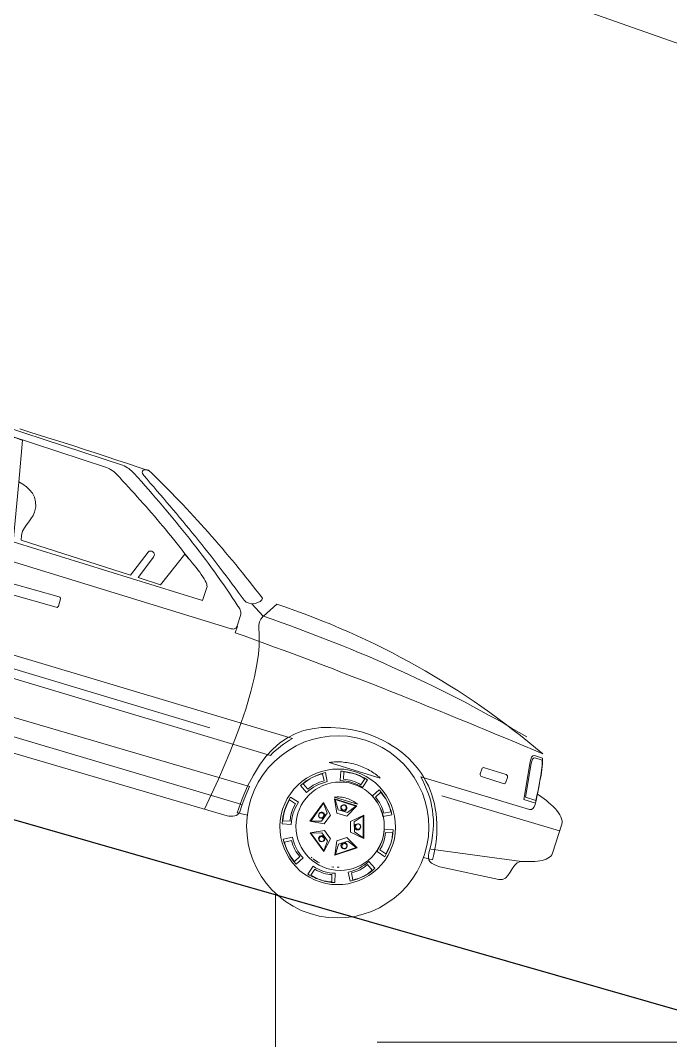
# Model space of a CAD drawing. Header units: centimetres. Extents: x -38353 to 28366, y -42745 to 17597.
# Drawn here: x 774.6 to 1028.7, y -532.1 to -133.4 of the extents above; entities that cross this region are included whole.
import ezdxf

# ---------------------------------------------------------------- set-up
doc = ezdxf.new("R2010")
doc.units = ezdxf.units.CM
doc.header["$LTSCALE"] = 500
for name, color, linetype, lineweight in [('0-1', 250, 'Continuous', 9), ('A-DETL-GENF-2', 250, 'Continuous', 9), ('A-DETL-THIN', 151, 'Continuous', 9), ('A-DETL-WIDE', 214, 'Continuous', 25), ('araba19_dwg-1', 250, 'Continuous', 9)]:
    doc.layers.add(name, color=color, linetype=linetype, lineweight=lineweight)

# ---------------------------------------------------------------- blocks, each defined once
blk = doc.blocks.new('araba19_dwg-V232-C vaziyet')
at = {"layer": '0-1'}
for p, q in [((-723.03, 4771.57), (-675.09, 4774.02)), ((-909.95, 4762), (-817.29, 4766.51)), ((-685.12, 4757.82), (-720.17, 4750.52)), ((-983.45, 4732.78), (-795.57, 4742.39))]:
    blk.add_line(p, q, dxfattribs=at)
at = {"layer": '0-1', "flags": 128}
for points in [[(-926.2, 4851.83), (-921.77, 4851.98), (-917.4, 4852.12), (-912.97, 4852.28), (-908.53, 4852.43), (-904.16, 4852.57), (-899.73, 4852.66), (-895.29, 4852.81), (-890.86, 4852.9), (-886.48, 4852.99), (-882.05, 4853.08), (-877.61, 4853.17), (-873.17, 4853.26)], [(-1012.81, 4797.87), (-822.33, 4805.75), (-821.91, 4805.83), (-821.55, 4805.91), (-821.2, 4806.04), (-820.97, 4806.29), (-820.74, 4806.54), (-820.64, 4806.85), (-820.54, 4807.21), (-820.56, 4807.63), (-820.71, 4812.24), (-820.8, 4812.72), (-821, 4813.13), (-821.19, 4813.48), (-821.45, 4813.83), (-821.77, 4814.17), (-822.08, 4814.46), (-822.45, 4814.74), (-822.82, 4814.96), (-824.44, 4816.21), (-826, 4817.39), (-827.62, 4818.64), (-829.23, 4819.82), (-830.85, 4821), (-832.53, 4822.18), (-834.2, 4823.31), (-835.81, 4824.49), (-837.49, 4825.67), (-839.16, 4826.79), (-840.9, 4827.91), (-842.57, 4829.03), (-844.3, 4830.15), (-846.03, 4831.27), (-847.77, 4832.38), (-849.5, 4833.5), (-851.23, 4834.56), (-852.96, 4835.68), (-854.75, 4836.73), (-856.48, 4837.79), (-858.28, 4838.91), (-860.07, 4839.96), (-861.86, 4841.02), (-863.65, 4842.07), (-865.43, 4843.07), (-867.28, 4844.12), (-869.07, 4845.17), (-870.92, 4846.23), (-872.71, 4847.22), (-874.56, 4848.27), (-876.41, 4849.33), (-878.26, 4850.32), (-878.93, 4850.65), (-879.61, 4850.97), (-880.28, 4851.18), (-880.89, 4851.4), (-881.55, 4851.54), (-882.28, 4851.69), (-883.01, 4851.77), (-883.73, 4851.86), (-932.27, 4850.76)], [(-929.32, 4848.02), (-889.23, 4848.9), (-888.63, 4848.87), (-888.02, 4848.78), (-887.48, 4848.68), (-886.87, 4848.59), (-886.33, 4848.44), (-885.78, 4848.22), (-885.23, 4848.01), (-884.67, 4847.74), (-883.14, 4846.97), (-881.66, 4846.14), (-880.12, 4845.37), (-878.64, 4844.54), (-877.1, 4843.71), (-875.63, 4842.94), (-874.15, 4842.11), (-872.61, 4841.29), (-871.13, 4840.46), (-869.65, 4839.69), (-868.23, 4838.85), (-866.75, 4838.02), (-865.28, 4837.19), (-863.86, 4836.36), (-862.37, 4835.47), (-860.95, 4834.64), (-859.53, 4833.81), (-858.11, 4832.91), (-856.69, 4832.08), (-855.27, 4831.19), (-853.85, 4830.35), (-852.43, 4829.46), (-851.07, 4828.57), (-849.7, 4827.67), (-848.28, 4826.78), (-847.29, 4826.11)], [(-919.75, 4832.15), (-918, 4831.88), (-916.3, 4831.42), (-914.7, 4830.71), (-913.22, 4829.76), (-911.96, 4828.56), (-910.93, 4827.05), (-910.25, 4825.22), (-909.97, 4823.14), (-910.08, 4821.63), (-910.43, 4820.18), (-910.84, 4818.78), (-911.31, 4817.37), (-911.67, 4815.98), (-911.9, 4814.47), (-911.76, 4812.79), (-911.31, 4811.02), (-866.38, 4812.36), (-862.93, 4823.08), (-862.65, 4823.58), (-862.24, 4823.84), (-861.71, 4823.98), (-861.22, 4823.88), (-860.73, 4823.67), (-860.35, 4823.27), (-860.21, 4822.73), (-860.24, 4822.01), (-863.26, 4812.45), (-854.1, 4812.7), (-849.14, 4827.22), (-848.28, 4826.72), (-847.35, 4826.16), (-846.37, 4825.61), (-845.32, 4825), (-844.33, 4824.38), (-843.28, 4823.78), (-842.29, 4823.1), (-841.3, 4822.43), (-840.43, 4821.81), (-839.56, 4821.19), (-838.81, 4820.57), (-838.12, 4820), (-837.56, 4819.49), (-837.17, 4819.02), (-836.91, 4818.56), (-836.78, 4818.2), (-836.62, 4812.45), (-914.06, 4809.38)], [(-808.76, 4820.73), (-812.13, 4814.57), (-808.47, 4814.56), (-804.8, 4814.56), (-801.2, 4814.55), (-797.54, 4814.48), (-793.94, 4814.41), (-790.27, 4814.34), (-786.67, 4814.22), (-783.06, 4814.09), (-779.46, 4813.96), (-775.91, 4813.77), (-772.3, 4813.58), (-768.75, 4813.39), (-765.2, 4813.13), (-761.64, 4812.88), (-758.09, 4812.57), (-754.54, 4812.32), (-751.04, 4811.94), (-747.49, 4811.63), (-743.99, 4811.26), (-740.49, 4810.88), (-736.99, 4810.45), (-733.55, 4810.01), (-730.05, 4809.58), (-726.61, 4809.08), (-723.16, 4808.58), (-719.72, 4808.03), (-716.27, 4807.47), (-712.88, 4806.91), (-709.49, 4806.29), (-706.1, 4805.67), (-702.72, 4805.05), (-699.32, 4804.37)], [(-817.97, 4817.59), (-812.18, 4814.51), (-812.66, 4813.16), (-812.78, 4811.96), (-812.6, 4810.71), (-812.12, 4809.35), (-811.5, 4807.7), (-810.74, 4805.64), (-809.84, 4803.1), (-808.97, 4799.9), (-808.18, 4795.86), (-807.47, 4791.03), (-806.89, 4785.12), (-806.55, 4778.05), (-806.52, 4769.72), (-806.78, 4759.98), (-807.5, 4748.67), (-808.63, 4735.78)], [(-820.43, 4807.52), (-820.36, 4804.76), (-816.28, 4804.77), (-812.2, 4804.73), (-808.06, 4804.68), (-803.97, 4804.64), (-799.95, 4804.59), (-795.87, 4804.54), (-791.79, 4804.49), (-787.7, 4804.39), (-783.68, 4804.28), (-779.6, 4804.23), (-775.57, 4804.06), (-771.54, 4803.95), (-767.46, 4803.85), (-763.43, 4803.74), (-759.4, 4803.57), (-755.38, 4803.4), (-751.35, 4803.29), (-747.32, 4803.12), (-743.3, 4802.95), (-739.32, 4802.72), (-735.3, 4802.55), (-731.27, 4802.38), (-727.24, 4802.15), (-723.27, 4801.98), (-719.24, 4801.75), (-715.27, 4801.58), (-711.24, 4801.35), (-707.27, 4801.12), (-703.24, 4800.89), (-699.27, 4800.65), (-695.24, 4800.42), (-691.26, 4800.19)], [(-721.74, 4746.46), (-718.08, 4746.85), (-718.3, 4748.99), (-718.58, 4751.08), (-718.98, 4753.1), (-719.43, 4755.12), (-719.94, 4757.08), (-720.57, 4758.97), (-721.26, 4760.79), (-722, 4762.56), (-722.81, 4764.32), (-723.73, 4766.02), (-724.7, 4767.65), (-725.74, 4769.16), (-726.83, 4770.67), (-728.04, 4772.11), (-729.24, 4773.49), (-730.56, 4774.75), (-732, 4776), (-733.43, 4777.14), (-734.99, 4778.26), (-736.59, 4779.27), (-738.26, 4780.15), (-739.98, 4781.03), (-741.75, 4781.78), (-743.65, 4782.47), (-745.59, 4783.04), (-747.54, 4783.55), (-749.66, 4783.99), (-751.77, 4784.31), (-753.95, 4784.57), (-756.23, 4784.7), (-758.51, 4784.77), (-760.91, 4784.72), (-765.14, 4784.16), (-769.13, 4783.37), (-772.8, 4782.35), (-776.28, 4781.05), (-779.44, 4779.46), (-782.42, 4777.64), (-785.07, 4775.41), (-787.41, 4772.9), (-789.56, 4770.04), (-791.38, 4766.77), (-792.89, 4763.16), (-794.14, 4759.14), (-795.13, 4754.72), (-795.8, 4749.82), (-796.15, 4744.53), (-796.17, 4738.71), (-792.1, 4739.13)], [(-1003.04, 4762.57), (-785.45, 4773.29), (-786.36, 4772.23), (-787.27, 4771.17), (-788.06, 4770.05), (-788.78, 4768.94), (-789.51, 4767.76), (-790.17, 4766.59), (-790.78, 4765.42), (-791.32, 4764.2), (-991.73, 4754.41)], [(-970.84, 4740.34), (-795.08, 4749.92), (-795.26, 4747.27), (-795.38, 4744.68), (-795.43, 4742.04), (-795.37, 4739.41), (-795.45, 4738.74), (-795.73, 4738.19), (-796.18, 4737.63), (-796.7, 4737.24), (-797.35, 4736.85), (-797.99, 4736.64), (-798.77, 4736.43), (-799.48, 4736.33), (-980.14, 4726.4)], [(-762.73, 4731.83), (-762.97, 4731.88), (-763.09, 4731.94)], [(-762.12, 4731.62), (-761.51, 4731.41), (-759.99, 4731.06), (-759.39, 4730.97)], [(-753.46, 4731.31), (-753.64, 4731.24), (-754.24, 4731.15)], [(-751.57, 4731.94), (-752.16, 4731.67), (-752.22, 4731.67)]]:
    blk.add_lwpolyline(points, dxfattribs=at)
for points in [[(-814.77, 4821.1), (-814.86, 4820.38), (-815.24, 4819.58), (-815.99, 4818.83), (-816.86, 4818.19), (-817.91, 4817.66), (-819.1, 4817.42), (-820.24, 4817.49), (-821.34, 4817.91), (-822.96, 4819.04), (-824.57, 4820.16), (-826.18, 4821.28), (-827.79, 4822.35), (-829.41, 4823.47), (-831.02, 4824.54), (-832.63, 4825.6), (-834.3, 4826.66), (-835.91, 4827.72), (-837.58, 4828.78), (-839.19, 4829.85), (-840.86, 4830.91), (-842.53, 4831.91), (-844.2, 4832.97), (-845.86, 4833.97), (-847.47, 4835.04), (-849.2, 4836.03), (-850.87, 4837.04), (-852.53, 4838.04), (-854.2, 4839.04), (-855.87, 4840.04), (-857.54, 4841.04), (-859.26, 4842.04), (-860.93, 4842.98), (-862.66, 4843.98), (-864.32, 4844.98), (-865.99, 4845.92), (-867.72, 4846.92), (-869.38, 4847.92), (-871.11, 4848.86), (-872.78, 4849.86), (-874.5, 4850.8), (-875.19, 4851.37), (-875.57, 4851.89), (-875.59, 4852.3), (-875.43, 4852.67), (-875.08, 4852.93), (-874.55, 4853.19), (-874.02, 4853.34), (-873.42, 4853.43), (-871.46, 4852.56), (-869.56, 4851.63), (-867.66, 4850.76), (-865.75, 4849.83), (-863.85, 4848.9), (-861.94, 4847.97), (-860.1, 4847.04), (-858.2, 4846.11), (-856.35, 4845.18), (-854.51, 4844.18), (-852.6, 4843.25), (-850.76, 4842.26), (-848.91, 4841.27), (-847.12, 4840.27), (-845.27, 4839.28), (-843.43, 4838.29), (-841.64, 4837.29), (-839.79, 4836.24), (-838, 4835.24), (-836.21, 4834.19), (-834.42, 4833.13), (-832.63, 4832.08), (-830.78, 4831.03), (-828.99, 4829.97), (-827.26, 4828.85), (-825.47, 4827.8), (-823.68, 4826.68), (-821.89, 4825.57), (-820.09, 4824.45), (-818.3, 4823.34), (-816.57, 4822.22)], [(-919.69, 4832.04), (-923.75, 4848.05), (-924.47, 4848.01), (-925.18, 4848.04), (-925.84, 4848.01), (-926.56, 4847.97), (-927.28, 4847.94), (-927.94, 4847.91), (-928.6, 4847.88), (-929.32, 4847.9), (-929.97, 4847.81), (-930.63, 4847.78), (-931.29, 4847.75), (-932.01, 4847.71), (-932.67, 4847.68), (-933.33, 4847.65), (-934.04, 4847.56), (-934.7, 4847.53), (-927.31, 4802.88), (-912.46, 4803.46), (-913.93, 4809.27), (-913.94, 4809.39)], [(-690.77, 4798.6), (-694.07, 4798.5), (-694.65, 4798.17), (-694.92, 4797.5), (-694.94, 4796.6), (-694.83, 4795.64), (-692.27, 4780.89), (-687.54, 4781.05), (-687.82, 4783.26), (-688.11, 4785.46), (-688.45, 4787.73), (-688.8, 4789.93), (-689.15, 4792.13), (-689.61, 4794.27), (-690.13, 4796.47)], [(-690.61, 4797.76), (-693.61, 4797.68), (-694.13, 4797.42), (-694.35, 4796.87), (-694.37, 4796.03), (-694.27, 4795.19), (-691.97, 4782.04), (-687.71, 4782.12), (-687.98, 4784.09), (-688.26, 4786.11), (-688.53, 4788.08), (-688.86, 4790.05), (-689.2, 4792.01), (-689.59, 4793.97), (-690.04, 4795.87)], [(-909, 4793.84), (-889.86, 4795.11), (-889.62, 4795.06), (-889.37, 4794.95), (-889.24, 4794.72), (-889.17, 4794.48), (-888.98, 4791.61), (-889.03, 4791.37), (-889.13, 4791.12), (-889.31, 4790.94), (-889.6, 4790.86), (-908.68, 4789.66), (-908.98, 4789.7), (-909.23, 4789.81), (-909.36, 4789.99), (-909.43, 4790.28), (-909.62, 4793.1), (-909.58, 4793.4), (-909.47, 4793.64), (-909.3, 4793.77)], [(-733.25, 4775.89), (-688.9, 4778.04), (-688.25, 4778.26), (-687.85, 4778.81), (-687.59, 4779.61), (-687.52, 4780.57), (-687.57, 4781.65), (-687.74, 4782.72), (-687.85, 4783.74), (-688.01, 4784.63), (-687.04, 4784.37), (-686.01, 4784.12), (-684.91, 4783.81), (-683.81, 4783.45), (-682.78, 4783.08), (-681.68, 4782.65), (-680.63, 4782.16), (-679.65, 4781.66), (-678.72, 4781.11), (-677.86, 4780.55), (-677.11, 4779.98), (-676.42, 4779.36), (-675.91, 4778.72), (-675.46, 4778.08), (-675.19, 4777.44), (-675.1, 4776.78), (-674.77, 4764.86), (-674.8, 4764.19), (-675.01, 4763.58), (-675.34, 4762.97), (-675.8, 4762.41), (-676.31, 4761.9), (-676.95, 4761.33), (-677.64, 4760.88), (-678.46, 4760.42), (-679.28, 4759.96), (-680.16, 4759.56), (-681.04, 4759.16), (-681.99, 4758.81), (-682.87, 4758.53), (-683.82, 4758.19), (-684.7, 4757.9), (-685.53, 4757.68), (-686.51, 4756.68), (-687.16, 4755.33), (-687.57, 4753.81), (-687.92, 4752.29), (-688.27, 4750.84), (-688.81, 4749.55), (-689.73, 4748.67), (-691.08, 4748.18), (-714.46, 4745.22), (-715.96, 4745.15), (-717.16, 4745.27), (-718.07, 4745.47), (-718.87, 4745.85), (-719.44, 4746.36), (-719.83, 4747.06), (-720.11, 4747.89), (-720.34, 4748.9), (-720.51, 4751.35), (-720.86, 4753.67), (-721.27, 4755.87), (-721.78, 4757.89), (-722.36, 4759.9), (-722.98, 4761.73), (-723.79, 4763.49), (-724.58, 4765.14), (-725.5, 4766.71), (-726.41, 4768.23), (-727.44, 4769.62), (-728.52, 4771.01), (-729.66, 4772.28), (-730.8, 4773.54), (-732, 4774.75)], [(-710.94, 4787.5), (-702.08, 4787.8), (-701.71, 4787.7), (-701.47, 4787.53), (-701.27, 4787.3), (-701.2, 4786.94), (-701.16, 4784.97), (-701.21, 4784.6), (-701.38, 4784.35), (-701.61, 4784.16), (-701.96, 4784.09), (-710.83, 4783.85), (-711.19, 4783.89), (-711.44, 4784.06), (-711.63, 4784.29), (-711.71, 4784.65), (-711.74, 4786.62), (-711.7, 4786.99), (-711.53, 4787.23), (-711.3, 4787.43)], [(-758.39, 4782.19), (-754.73, 4782.13), (-751.23, 4781.69), (-747.77, 4780.9), (-744.48, 4779.79), (-741.29, 4778.39), (-738.33, 4776.67), (-735.54, 4774.7), (-732.91, 4772.48), (-730.52, 4770.07), (-728.41, 4767.35), (-726.54, 4764.5), (-724.95, 4761.4), (-723.66, 4758.22), (-722.66, 4754.85), (-722.01, 4751.34), (-721.72, 4747.69), (-721.79, 4744.03), (-722.22, 4740.53), (-723.02, 4737.07), (-724.12, 4733.78), (-725.53, 4730.59), (-727.25, 4727.63), (-729.22, 4724.84), (-731.43, 4722.22), (-733.84, 4719.82), (-736.56, 4717.71), (-739.41, 4715.84), (-742.51, 4714.25), (-745.7, 4712.96), (-749.07, 4711.96), (-752.58, 4711.31), (-756.22, 4711.02), (-759.89, 4711.09), (-763.39, 4711.52), (-766.84, 4712.32), (-770.14, 4713.42), (-773.32, 4714.83), (-776.28, 4716.55), (-779.08, 4718.52), (-781.7, 4720.74), (-784.1, 4723.14), (-786.2, 4725.86), (-788.08, 4728.71), (-789.67, 4731.82), (-790.96, 4735), (-791.96, 4738.37), (-792.6, 4741.88), (-792.9, 4745.52), (-792.83, 4749.19), (-792.4, 4752.68), (-791.6, 4756.14), (-790.5, 4759.44), (-789.09, 4762.62), (-787.36, 4765.58), (-785.4, 4768.38), (-783.18, 4771), (-780.78, 4773.39), (-778.06, 4775.5), (-775.2, 4777.38), (-772.1, 4778.97), (-768.92, 4780.26), (-765.55, 4781.26), (-762.04, 4781.9)], [(-757.96, 4769.2), (-755.67, 4769.12), (-753.44, 4768.87), (-751.26, 4768.37), (-749.13, 4767.69), (-747.16, 4766.77), (-745.25, 4765.72), (-743.45, 4764.42), (-741.83, 4763.06), (-740.31, 4761.45), (-738.97, 4759.78), (-737.74, 4757.91), (-736.75, 4755.98), (-735.93, 4753.92), (-735.29, 4751.79), (-734.89, 4749.59), (-734.72, 4747.26), (-734.79, 4744.97), (-735.04, 4742.74), (-735.54, 4740.56), (-736.22, 4738.43), (-737.15, 4736.46), (-738.2, 4734.55), (-739.49, 4732.75), (-740.86, 4731.13), (-742.46, 4729.61), (-744.14, 4728.27), (-746, 4727.04), (-747.94, 4726.05), (-750, 4725.24), (-752.13, 4724.59), (-754.33, 4724.19), (-756.66, 4724.02), (-758.94, 4724.09), (-761.17, 4724.35), (-763.36, 4724.84), (-765.49, 4725.52), (-767.45, 4726.45), (-769.36, 4727.5), (-771.16, 4728.79), (-772.79, 4730.22), (-774.3, 4731.77), (-775.64, 4733.44), (-776.87, 4735.3), (-777.86, 4737.24), (-778.68, 4739.3), (-779.32, 4741.43), (-779.73, 4743.62), (-779.9, 4745.96), (-779.82, 4748.24), (-779.57, 4750.47), (-779.07, 4752.66), (-778.4, 4754.79), (-777.47, 4756.75), (-776.42, 4758.66), (-775.12, 4760.46), (-773.7, 4762.09), (-772.15, 4763.6), (-770.48, 4764.94), (-768.61, 4766.17), (-766.68, 4767.16), (-764.62, 4767.98), (-762.49, 4768.62), (-760.29, 4769.03)], [(-747.98, 4770.15), (-748.59, 4770.36), (-749.14, 4770.57), (-749.75, 4770.78), (-750.36, 4771), (-750.97, 4771.15), (-751.64, 4771.29), (-752.24, 4771.45), (-752.91, 4771.59), (-753.51, 4771.69), (-754.18, 4771.78), (-754.84, 4771.86), (-755.51, 4771.89), (-756.17, 4771.92), (-756.83, 4771.95), (-757.49, 4771.98), (-758.15, 4771.95), (-758.87, 4771.91), (-759.58, 4771.88), (-760.3, 4771.79), (-760.96, 4771.69), (-761.67, 4771.6), (-762.38, 4771.45), (-763.04, 4771.29), (-763.69, 4771.14), (-764.4, 4770.99), (-765.05, 4770.78), (-765.7, 4770.57), (-766.35, 4770.3), (-766.94, 4770.09), (-767.59, 4769.82), (-768.23, 4769.55), (-768.82, 4769.22)], [(-763.46, 4767.49), (-762.75, 4767.71), (-762.09, 4767.86), (-761.38, 4768.01), (-760.72, 4768.11), (-760.07, 4768.2), (-759.35, 4768.29), (-758.7, 4768.32), (-758.04, 4768.35), (-757.32, 4768.38), (-756.66, 4768.36), (-756, 4768.33), (-755.27, 4768.24), (-754.55, 4768.22), (-753.88, 4768.07), (-753.16, 4767.98), (-752.43, 4767.84), (-753.29, 4764.32), (-754.44, 4764.56), (-755.64, 4764.69), (-756.79, 4764.75), (-757.93, 4764.76), (-759.13, 4764.7), (-760.2, 4764.53), (-761.33, 4764.3), (-762.39, 4764.01)], [(-762.26, 4767.61), (-761.2, 4767.9), (-760.12, 4768.07), (-759.11, 4768.24), (-758.03, 4768.29), (-756.95, 4768.28), (-755.87, 4768.22), (-754.78, 4768.03), (-753.63, 4767.84), (-754.28, 4765.11), (-755.19, 4765.31), (-756.16, 4765.38), (-757.06, 4765.46), (-757.96, 4765.48), (-758.86, 4765.43), (-759.75, 4765.27), (-760.58, 4765.11), (-761.41, 4764.89)], [(-776.4, 4757.04), (-775.68, 4758.28), (-774.95, 4759.39), (-774.1, 4760.45), (-773.19, 4761.45), (-772.27, 4762.4), (-771.24, 4763.29), (-770.08, 4764.18), (-768.92, 4765.02), (-767.03, 4761.93), (-768.02, 4761.22), (-768.95, 4760.51), (-769.87, 4759.75), (-770.67, 4758.93), (-771.41, 4758.06), (-772.09, 4757.19), (-772.7, 4756.26), (-773.26, 4755.27)], [(-775.66, 4757.92), (-775.11, 4758.9), (-774.55, 4759.77), (-773.87, 4760.64), (-773.19, 4761.4), (-772.38, 4762.15), (-771.58, 4762.85), (-770.71, 4763.55), (-769.78, 4764.2), (-768.29, 4761.81), (-769.04, 4761.29), (-769.8, 4760.72), (-770.49, 4760.08), (-771.11, 4759.45), (-771.75, 4758.82), (-772.25, 4758.08), (-772.75, 4757.34), (-773.2, 4756.59)], [(-746.87, 4765.7), (-745.64, 4764.98), (-744.52, 4764.19), (-743.46, 4763.4), (-742.46, 4762.49), (-741.45, 4761.52), (-740.56, 4760.48), (-739.73, 4759.38), (-738.9, 4758.16), (-741.98, 4756.27), (-742.69, 4757.26), (-743.4, 4758.18), (-744.16, 4759.11), (-744.98, 4759.91), (-745.79, 4760.65), (-746.72, 4761.33), (-747.65, 4761.94), (-748.58, 4762.5)], [(-745.94, 4764.96), (-745.01, 4764.41), (-744.08, 4763.79), (-743.27, 4763.17), (-742.46, 4762.43), (-741.76, 4761.68), (-741.06, 4760.88), (-740.36, 4760.01), (-739.72, 4759.08), (-742.11, 4757.59), (-742.62, 4758.34), (-743.2, 4759.09), (-743.77, 4759.79), (-744.4, 4760.42), (-745.09, 4760.99), (-745.77, 4761.49), (-746.52, 4762), (-747.26, 4762.44)], [(-753.02, 4757.49), (-753.57, 4757.7), (-754.12, 4757.86), (-754.67, 4758.01), (-755.21, 4758.17), (-755.82, 4758.26), (-756.42, 4758.29), (-757.02, 4758.32), (-757.62, 4758.29), (-758.28, 4758.26), (-758.93, 4758.17), (-759.53, 4758.08), (-760.12, 4757.93), (-760.78, 4757.78), (-761.37, 4757.57), (-761.89, 4757.31), (-762.48, 4757.04)], [(-762.1, 4756.58), (-759.46, 4751.54), (-755.39, 4751.68), (-753.06, 4756.89)], [(-761.85, 4756.41), (-759.41, 4752.99), (-755.57, 4753.11), (-753.28, 4756.64)], [(-768.28, 4745.07), (-762.68, 4745.99), (-761.49, 4749.95), (-765.75, 4753.77)], [(-767.98, 4745.26), (-764.02, 4746.53), (-762.94, 4750.24), (-765.61, 4753.47)], [(-757.55, 4755.59), (-757.07, 4755.5), (-756.7, 4755.28), (-756.44, 4754.87), (-756.3, 4754.39), (-756.39, 4753.91), (-756.62, 4753.54), (-756.96, 4753.28), (-757.44, 4753.14), (-757.92, 4753.24), (-758.35, 4753.46), (-758.61, 4753.87), (-758.75, 4754.34), (-758.66, 4754.82), (-758.38, 4755.2), (-758.03, 4755.45)], [(-757.61, 4755.47), (-757.25, 4755.43), (-756.94, 4755.2), (-756.68, 4754.86), (-756.6, 4754.5), (-756.64, 4754.14), (-756.87, 4753.83), (-757.22, 4753.57), (-757.57, 4753.49), (-757.94, 4753.6), (-758.31, 4753.82), (-758.56, 4754.11), (-758.64, 4754.46), (-758.54, 4754.83), (-758.31, 4755.14), (-758.02, 4755.39)], [(-749.27, 4754.31), (-753.28, 4750.22), (-751.9, 4746.38), (-746.23, 4745.75)], [(-749.38, 4753.94), (-751.86, 4750.58), (-750.55, 4746.99), (-746.47, 4745.92)], [(-736.42, 4752.69), (-735.81, 4750.02), (-735.56, 4747.34), (-735.67, 4744.57), (-736.08, 4741.73), (-739.6, 4742.59), (-739.23, 4744.94), (-739.16, 4747.29), (-739.32, 4749.5), (-739.85, 4751.69)], [(-778.2, 4740.46), (-778.86, 4743.13), (-779.05, 4745.82), (-778.94, 4748.58), (-778.54, 4751.42), (-775.02, 4750.57), (-775.38, 4748.21), (-775.52, 4745.93), (-775.29, 4743.65), (-774.76, 4741.46)], [(-778.31, 4741.66), (-778.83, 4743.73), (-778.99, 4745.82), (-778.91, 4747.98), (-778.6, 4750.22), (-775.87, 4749.57), (-776.14, 4747.69), (-776.17, 4745.89), (-776.03, 4744.16), (-775.59, 4742.44)], [(-765.89, 4749.14), (-765.67, 4749.57), (-765.32, 4749.83), (-764.91, 4749.97), (-764.43, 4749.93), (-763.99, 4749.71), (-763.68, 4749.37), (-763.54, 4748.89), (-763.57, 4748.41), (-763.79, 4747.98), (-764.14, 4747.72), (-764.61, 4747.58), (-765.1, 4747.62), (-765.53, 4747.84), (-765.78, 4748.19), (-765.92, 4748.66)], [(-765.82, 4748.96), (-765.66, 4749.33), (-765.31, 4749.59), (-764.95, 4749.72), (-764.59, 4749.68), (-764.29, 4749.52), (-764.03, 4749.17), (-763.89, 4748.82), (-763.94, 4748.45), (-764.1, 4748.09), (-764.44, 4747.83), (-764.8, 4747.69), (-765.16, 4747.74), (-765.53, 4747.9), (-765.72, 4748.25), (-765.86, 4748.6)], [(-748.81, 4749.65), (-748.73, 4749.17), (-748.83, 4748.69), (-749.11, 4748.32), (-749.52, 4748.06), (-749.99, 4747.97), (-750.48, 4748.13), (-750.85, 4748.41), (-751.11, 4748.82), (-751.19, 4749.3), (-751.04, 4749.78), (-750.75, 4750.1), (-750.34, 4750.36), (-749.87, 4750.44), (-749.39, 4750.34), (-749.07, 4750.06)], [(-748.93, 4749.7), (-748.91, 4749.28), (-748.96, 4748.92), (-749.18, 4748.61), (-749.53, 4748.41), (-749.89, 4748.34), (-750.25, 4748.44), (-750.56, 4748.66), (-750.76, 4749.02), (-750.84, 4749.43), (-750.74, 4749.8), (-750.51, 4750.11), (-750.22, 4750.3), (-749.81, 4750.38), (-749.44, 4750.28), (-749.13, 4750.06)], [(-736.3, 4751.5), (-735.78, 4749.43), (-735.62, 4747.33), (-735.7, 4745.17), (-736.01, 4742.94), (-738.75, 4743.65), (-738.47, 4745.46), (-738.44, 4747.26), (-738.58, 4748.99), (-739.02, 4750.71)], [(-759.25, 4735.66), (-758.38, 4741.28), (-761.72, 4743.58), (-766.69, 4740.77)], [(-759.33, 4736.01), (-759.28, 4740.16), (-762.45, 4742.35), (-766.39, 4740.78)], [(-762.36, 4739.17), (-762.67, 4739.52), (-762.87, 4739.93), (-762.83, 4740.41), (-762.68, 4740.84), (-762.33, 4741.15), (-761.86, 4741.35), (-761.38, 4741.38), (-760.95, 4741.16), (-760.63, 4740.81), (-760.43, 4740.4), (-760.41, 4739.92), (-760.63, 4739.49), (-760.98, 4739.18), (-761.45, 4738.97), (-761.92, 4738.95)], [(-762.18, 4739.18), (-762.43, 4739.47), (-762.57, 4739.88), (-762.59, 4740.24), (-762.48, 4740.6), (-762.19, 4740.86), (-761.84, 4741), (-761.42, 4740.95), (-761.05, 4740.79), (-760.8, 4740.5), (-760.66, 4740.15), (-760.64, 4739.79), (-760.81, 4739.42), (-761.09, 4739.17), (-761.45, 4739.03), (-761.81, 4739.02)], [(-747.46, 4741.38), (-752.56, 4743.89), (-755.8, 4741.4), (-754.64, 4735.82)], [(-747.82, 4741.36), (-751.78, 4742.67), (-754.79, 4740.37), (-754.59, 4736.12)], [(-751.75, 4739.49), (-752.16, 4739.29), (-752.64, 4739.27), (-753.06, 4739.37), (-753.44, 4739.71), (-753.7, 4740.12), (-753.72, 4740.6), (-753.56, 4741.03), (-753.28, 4741.4), (-752.81, 4741.6), (-752.34, 4741.68), (-751.91, 4741.52), (-751.53, 4741.18), (-751.33, 4740.77), (-751.31, 4740.29), (-751.47, 4739.87)], [(-751.76, 4739.67), (-752.11, 4739.47), (-752.47, 4739.46), (-752.83, 4739.56), (-753.15, 4739.79), (-753.28, 4740.14), (-753.3, 4740.5), (-753.2, 4740.86), (-752.97, 4741.17), (-752.62, 4741.37), (-752.2, 4741.39), (-751.83, 4741.29), (-751.52, 4741), (-751.39, 4740.65), (-751.37, 4740.29), (-751.47, 4739.98)], [(-767.74, 4727.46), (-768.98, 4728.18), (-770.09, 4728.9), (-771.15, 4729.75), (-772.15, 4730.67), (-773.16, 4731.64), (-774.05, 4732.68), (-774.94, 4733.78), (-775.78, 4734.99), (-772.63, 4736.88), (-771.98, 4735.89), (-771.28, 4734.97), (-770.51, 4734.04), (-769.69, 4733.24), (-768.82, 4732.5), (-767.95, 4731.83), (-767.02, 4731.21), (-766.03, 4730.66)], [(-738.21, 4736.17), (-738.93, 4734.94), (-739.66, 4733.83), (-740.51, 4732.7), (-741.36, 4731.71), (-742.34, 4730.76), (-743.37, 4729.87), (-744.53, 4728.97), (-745.69, 4728.14), (-747.58, 4731.23), (-746.59, 4731.94), (-745.67, 4732.64), (-744.74, 4733.4), (-743.94, 4734.22), (-743.2, 4735.1), (-742.53, 4735.97), (-741.91, 4736.9), (-741.36, 4737.89)], [(-738.95, 4735.18), (-739.5, 4734.25), (-740.06, 4733.33), (-740.74, 4732.51), (-741.42, 4731.76), (-742.17, 4731.01), (-742.98, 4730.31), (-743.9, 4729.6), (-744.83, 4728.96), (-746.27, 4731.41), (-745.51, 4731.93), (-744.76, 4732.5), (-744.13, 4733.07), (-743.5, 4733.7), (-742.87, 4734.39), (-742.36, 4735.08), (-741.92, 4735.82), (-741.47, 4736.56)], [(-768.68, 4728.19), (-769.6, 4728.75), (-770.53, 4729.36), (-771.34, 4729.99), (-772.16, 4730.73), (-772.91, 4731.47), (-773.61, 4732.28), (-774.31, 4733.14), (-774.95, 4734.07), (-772.51, 4735.57), (-771.99, 4734.81), (-771.41, 4734.06), (-770.84, 4733.37), (-770.15, 4732.74), (-769.52, 4732.11), (-768.84, 4731.6), (-768.1, 4731.16), (-767.36, 4730.71)], [(-751.16, 4725.66), (-751.81, 4725.45), (-752.52, 4725.3), (-753.17, 4725.15), (-753.83, 4725.05), (-754.54, 4724.96), (-755.2, 4724.87), (-755.86, 4724.84), (-756.52, 4724.81), (-757.23, 4724.77), (-757.89, 4724.8), (-758.56, 4724.83), (-759.28, 4724.92), (-760, 4724.94), (-760.67, 4725.09), (-761.39, 4725.17), (-762.12, 4725.32), (-761.27, 4728.9), (-760.12, 4728.66), (-758.91, 4728.47), (-757.77, 4728.41), (-756.62, 4728.4), (-755.49, 4728.46), (-754.36, 4728.63), (-753.29, 4728.86), (-752.22, 4729.15)], [(-752.35, 4725.54), (-753.42, 4725.25), (-754.49, 4725.08), (-755.5, 4724.92), (-756.58, 4724.86), (-757.6, 4724.88), (-758.68, 4724.94), (-759.77, 4725.13), (-760.92, 4725.32), (-760.27, 4728.05), (-759.36, 4727.85), (-758.4, 4727.78), (-757.49, 4727.7), (-756.59, 4727.68), (-755.75, 4727.72), (-754.86, 4727.89), (-754.03, 4728.05), (-753.2, 4728.26)]]:
    blk.add_lwpolyline(points, close=True, dxfattribs=at)
at = {"layer": '0-1'}
blk.add_circle((-756.5, 4747.14), 17.27, dxfattribs=at)
blk.add_arc((-802.91, 4507.84), 312.95, 69.0988, 91.0703, dxfattribs=at)

msp = doc.modelspace()

# ---------------------------------------------------------------- hatches: boundary and pattern name
at = {"layer": 'A-DETL-GENF-2'}
h = msp.add_hatch(dxfattribs=at)
h.set_pattern_fill('FP_9', color=256, style=0, pattern_type=2)
h.set_pattern_definition([(135, (0, 0), (-530.33, -530.33), [])])
h.paths.add_polyline_path([(-16809.22, -33720.1), (6957.1, -33720.1), (9800.74, -23462.55), (9813.13, -23415.51), (9824.32, -23368.17), (9834.29, -23320.56), (9843.03, -23272.72), (9850.55, -23224.66), (9857.08, -23174.15), (9861.89, -23128.05), (9865.7, -23079.55), (9868.27, -23030.98), (9869.59, -22982.36), (9869.67, -22933.72), (9868.51, -22885.09), (9866.1, -22836.51), (9862.44, -22788), (9857.55, -22739.61), (9851.42, -22691.35), (9844.05, -22643.27), (9835.46, -22595.4), (9825.64, -22547.76), (9814.61, -22500.38), (9802.37, -22453.31), (9788.93, -22406.56), (9774.29, -22360.17), (9758.47, -22314.17), (9741.48, -22268.59), (9719.86, -22215.43), (9704.03, -22178.82), (9683.6, -22134.68), (9662.04, -22091.07), (9639.37, -22048.04), (9615.6, -22005.6), (9590.76, -21963.78), (9564.86, -21922.61), (9537.91, -21882.11), (9509.93, -21842.32), (9480.94, -21803.26), (9450.97, -21764.96), (9420.02, -21727.43), (9388.12, -21690.71), (9355.29, -21654.82), (9321.56, -21619.77), (9286.93, -21585.61), (9251.45, -21552.34), (9215.12, -21519.99), (9177.98, -21488.58), (9140.05, -21458.13), (9101.35, -21428.67), (9061.9, -21400.2), (9021.75, -21372.75), (8980.9, -21346.34), (8939.39, -21320.99), (8897.24, -21296.7), (8854.49, -21273.51), (8811.16, -21251.41), (8767.27, -21230.43), (8722.87, -21210.58), (8677.96, -21191.87), (8632.6, -21174.32), (8586.8, -21157.94), (8540.6, -21142.73), (8494.02, -21128.72), (1125.51, -19013.58), (-6284.15, -18174.29), (-9734.04, -27936.88), (-12091.19, -27103.91), (-8278.34, -16314.19), (-12804.37, -15014.99), (-12841.41, -15004.99), (-12878.75, -14996.19), (-12916.36, -14988.58), (-12954.19, -14982.18), (-12992.2, -14976.99), (-13030.36, -14973.02), (-13068.63, -14970.27), (-13106.97, -14968.75), (-13145.33, -14968.45), (-13183.69, -14969.38), (-13221.99, -14971.53), (-13260.21, -14974.91), (-13316.22, -14982.26), (-13336.22, -14985.32), (-13373.94, -14992.35), (-13411.42, -15000.57), (-13448.61, -15009.99), (-13499.19, -15025.01), (-13522, -15032.37), (-13558.12, -15045.31), (-13593.8, -15059.39), (-13629.02, -15074.61), (-13663.74, -15090.95), (-13697.91, -15108.39), (-13731.51, -15126.91), (-13764.5, -15146.5), (-13796.85, -15167.13), (-13828.52, -15188.78), (-13859.48, -15211.44), (-13889.7, -15235.07), (-13919.16, -15259.66), (-13947.81, -15285.18), (-13975.63, -15311.6), (-14007.86, -15344.59), (-14028.66, -15367.04), (-14053.82, -15396.01), (-14078.05, -15425.76), (-14101.31, -15456.27), (-14123.58, -15487.51), (-14144.84, -15519.45), (-14165.07, -15552.05), (-14184.25, -15585.28), (-14202.35, -15619.1), (-14219.37, -15653.49), (-14235.27, -15688.4), (-14250.06, -15723.81), (-14263.7, -15759.67), (-14276.19, -15795.94), (-14287.52, -15832.6), (-14297.66, -15869.6), (-18887.12, -33720.1), (-17637.38, -33720.1)], flags=0)
h.paths.add_polyline_path([(10359.48, -16982.47), (10403, -16980.39), (10446.44, -16977.04), (10489.77, -16972.43), (10532.94, -16966.56), (10575.92, -16959.44), (10618.68, -16951.08), (10661.18, -16941.48), (10693.77, -16933.12), (10693.77, 7185.39), (-9926.12, 7185.39), (-12457.64, -8797.98), (-12464.4, -8844.63), (-12469.93, -8891.44), (-12475.18, -8953.1), (-12477.28, -8985.42), (-12479.1, -9033), (-12479.67, -9079.65), (-12479.01, -9126.78), (-12477.11, -9173.88), (-12473.96, -9220.91), (-12469, -9272.68), (-12463.96, -9314.64), (-12457.12, -9361.27), (-12449.05, -9407.71), (-12439.76, -9453.92), (-12429.25, -9499.87), (-12417.54, -9545.53), (-12404.2, -9592.25), (-12390.53, -9635.84), (-12370.95, -9692), (-12358.81, -9724.61), (-12341.2, -9768.33), (-12322.45, -9811.58), (-12302.57, -9854.32), (-12281.57, -9896.51), (-12259.47, -9938.15), (-12236.28, -9979.18), (-12212.01, -10019.59), (-12178.42, -10071.61), (-12160.33, -10098.43), (-12132.95, -10136.79), (-12104.58, -10174.43), (-12075.22, -10211.3), (-12044.89, -10247.39), (-12013.63, -10282.67), (-11981.46, -10317.11), (-11948.38, -10350.7), (-11914.43, -10383.4), (-11879.64, -10415.19), (-11844.02, -10446.06), (-11807.59, -10475.98), (-11770.4, -10504.93), (-11732.45, -10532.89), (-11693.78, -10559.85), (-11654.42, -10585.77), (-11614.38, -10610.65), (-11573.7, -10634.47), (-11532.42, -10657.2), (-11490.54, -10678.85), (-11448.11, -10699.38), (-11405.16, -10718.79), (-11361.71, -10737.06), (-11317.79, -10754.18), (-11273.44, -10770.13), (-11228.68, -10784.92), (-11183.55, -10798.52), (-6776.29, -12063.63), (-5709.01, -9043.41), (-3351.85, -9876.38), (-4368.97, -12754.65), (4644.01, -15341.84)], flags=0)
h.paths.add_polyline_path([(2616.9, -4414.78), (-6245.99, -1282.83), (-5079.84, 2017.19), (3783.05, -1114.76), (2889.61, -3643.06)], flags=0)
h = msp.add_hatch(dxfattribs=at)
h.set_pattern_fill('FP_15', color=256, angle=-19.4622, style=0, pattern_type=2)
h.set_pattern_definition([(360, (-3531.3, -533), (317.501, 317.499), [317.5, -317.5]), (360, (-3531.3, -413.95), (317.501, 317.499), [317.5, -317.5]), (360, (-3531.3, -294.9), (317.501, 317.499), [317.5, -317.5]), (90, (-3491.62, -255.2), (-317.499, 317.501), [317.5, -317.5]), (90, (-3372.56, -255.2), (-317.499, 317.501), [317.5, -317.5]), (90, (-3253.5, -255.2), (-317.499, 317.501), [317.5, -317.5])])
h.paths.add_polyline_path([(3527.36, -1811.36), (3712.09, -1288.61), (29.34, -233.01), (-51.52, -461.82), (14.48, -485.15), (-12.17, -560.58), (1871.24, -1226.13)], flags=0)
h.paths.add_polyline_path([(-570.09, -278.57), (-500.34, -81.19), (-3337.59, 732.06), (-2726.31, 409.14), (-2403.71, 295.14), (-2380.39, 361.14), (-646.23, -251.67)], flags=0)
h.paths.add_polyline_path([(-2587.91, -226.12), (-2536.99, -82), (-2911.61, 50.38), (-4609.76, 947.43), (-4978.9, 1077.88), (-4945.58, 1172.17), (-5314.39, 1302.49), (-5491.92, 800.09), (-2740.36, -172.24)], flags=0)

# ---------------------------------------------------------------- linework, layer by layer
at = {"layer": 'A-DETL-THIN'}
msp.add_line((3783.05, -1114.76), (-5079.84, 2017.19), dxfattribs=at)
at = {"layer": 'A-DETL-WIDE'}
msp.add_line((3712.09, -1288.61), (29.34, -233.01), dxfattribs=at)

# ---------------------------------------------------------------- block references
at = {"layer": 'araba19_dwg-1', "rotation": 340.5377947380724}
msp.add_blockref('araba19_dwg-V232-C vaziyet', (31.17, -5176.29), dxfattribs=at)

doc.saveas('drawing.dxf')
